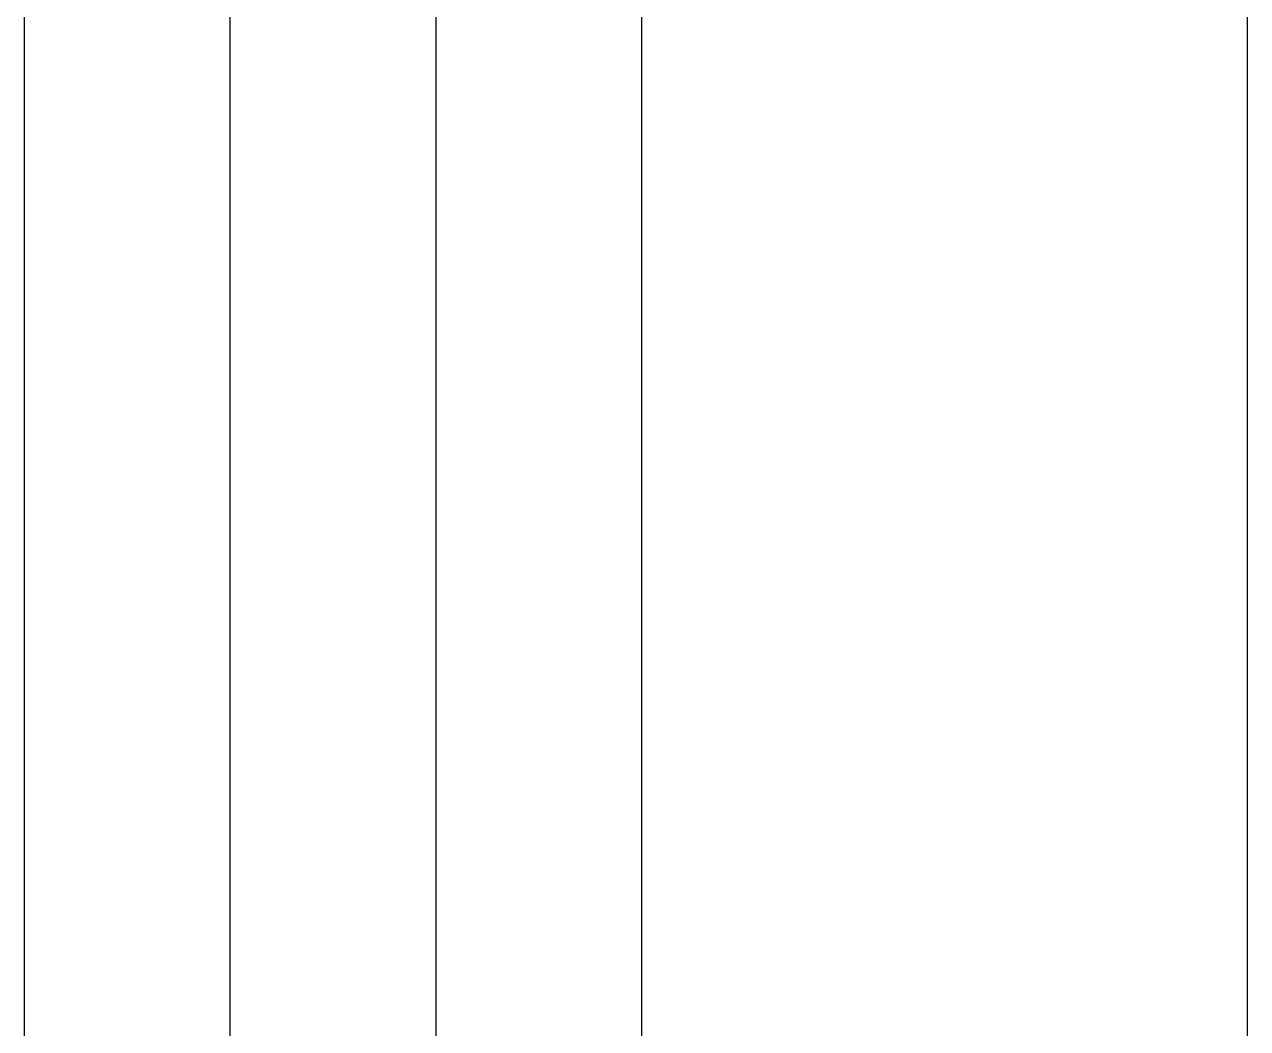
# Model space of a CAD drawing. Header units: inches. Extents: x -58 to 1235, y -506 to 1148.
# Drawn here: x 547.73 to 581.22, y 810.3 to 837.79 of the extents above; entities that cross this region are included whole.
import ezdxf

# ---------------------------------------------------------------- set-up
doc = ezdxf.new("R2010")
doc.units = ezdxf.units.IN
doc.header["$MEASUREMENT"] = 0
doc.layers.add('RED_12AWG', color=1, linetype='Continuous')

msp = doc.modelspace()

# ---------------------------------------------------------------- linework, layer by layer
at = {"layer": 'RED_12AWG'}
for p, q in [((547.73, 783.595), (547.73, 1002.778)), ((553.364, 783.595), (553.364, 1002.778)), ((558.998, 783.595), (558.998, 1002.778)), ((564.631, 783.595), (564.631, 1002.778)), ((581.216, 783.595), (581.216, 1002.778))]:
    msp.add_line(p, q, dxfattribs=at)

doc.saveas('drawing.dxf')
